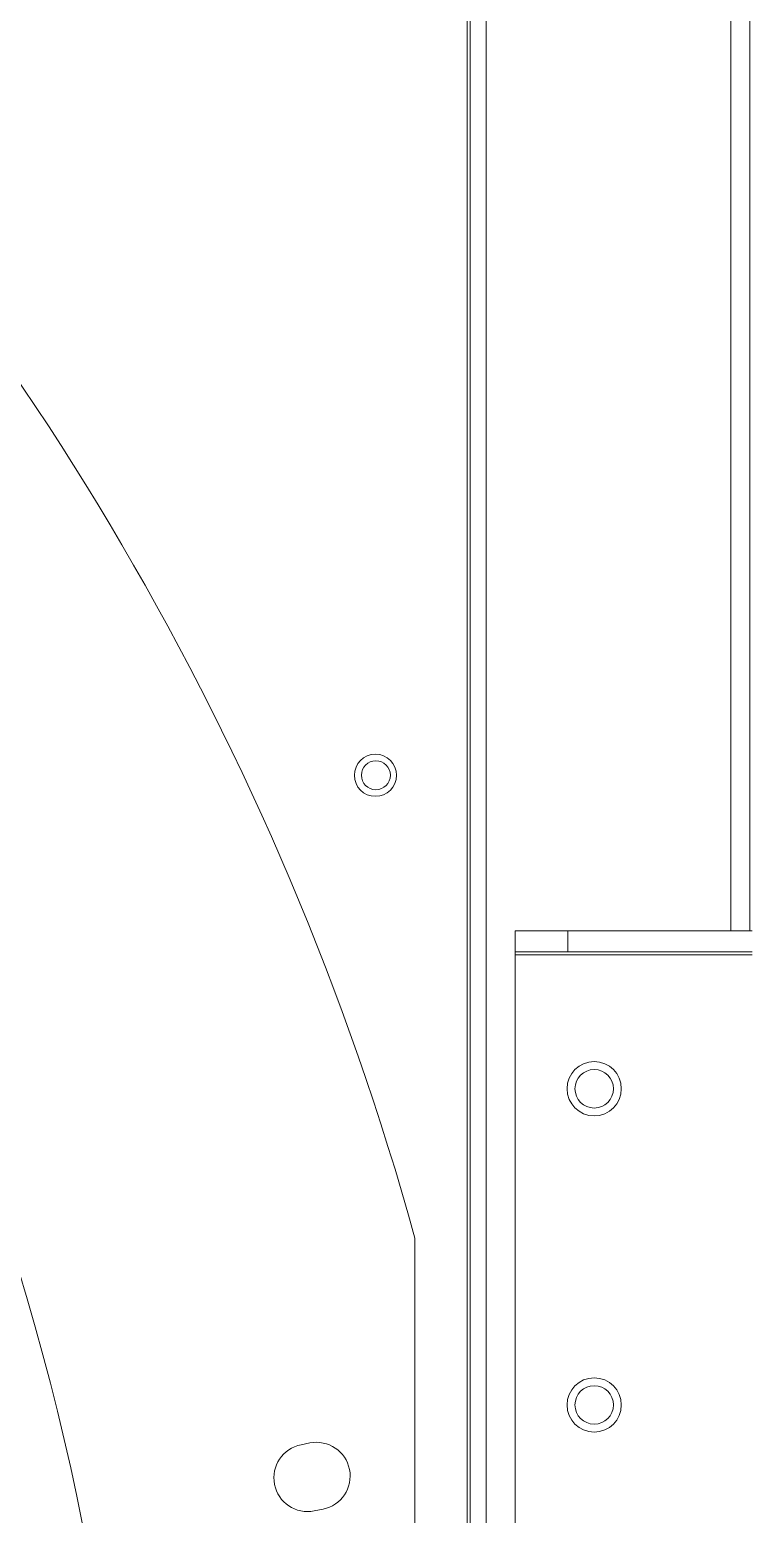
# Model space of a CAD drawing. Header units: millimetres. Extents: x 113490 to 142599, y -20467 to 115.
# Drawn here: x 131754.6 to 131891.7, y -11265.2 to -10983.5 of the extents above; entities that cross this region are included whole.
import ezdxf

# ---------------------------------------------------------------- set-up
doc = ezdxf.new("R2010")
doc.units = ezdxf.units.MM
doc.layers.add('DV3_0', color=7, linetype='Continuous')

msp = doc.modelspace()

# ---------------------------------------------------------------- linework, layer by layer
at = {"layer": 'DV3_0', "color": 7, "linetype": 'Continuous', "lineweight": 20}
for p, q in [((131837.64, -9845.59), (131837.64, -11865.47)), ((131887.64, -11154.49), (131887.64, -10494.49)), ((131846.74, -11159.09), (131891.74, -11159.09))]:
    msp.add_line(p, q, dxfattribs=at)
at = {"layer": 'DV3_0', "color": 7, "linetype": 'Continuous', "lineweight": 15}
for p, q in [((131838.24, -9857.26), (131838.24, -11851.51)), ((131841.24, -9857.26), (131841.24, -11851.51)), ((131891.24, -11154.49), (131891.24, -10494.49)), ((131846.74, -11158.49), (131846.74, -11154.49)), ((131846.74, -11154.49), (131856.74, -11154.49)), ((131856.74, -11154.49), (131891.74, -11154.49)), ((131856.74, -11154.49), (131856.74, -11158.49)), ((131846.74, -11158.49), (131846.74, -11159.09)), ((131856.74, -11158.49), (131846.74, -11158.49)), ((131846.74, -11159.09), (131846.74, -11269.89)), ((131856.74, -11158.49), (131891.74, -11158.49)), ((131827.74, -11507.16), (131827.74, -11212.82)), ((131807.79, -11251.71), (131806.13, -11252.04)), ((131808.62, -11264.6), (131810.29, -11264.26))]:
    msp.add_line(p, q, dxfattribs=at)
for centre, radius in [((131820.24, -11124.99), 4), ((131820.32, -11124.99), 2.75), ((131861.74, -11184.49), 5.15), ((131861.74, -11184.49), 3.65), ((131861.74, -11244.49), 5.15), ((131861.74, -11244.49), 3.65)]:
    msp.add_circle(centre, radius, dxfattribs=at)
for centre, radius, start, end in [((131296.24, -11359.99), 551.5, 15.4775, 74.5225), ((131296.24, -11359.99), 477.5, 316.9802, 43.0198), ((131807.37, -11258.32), 6.4, 101.25, 281.25), ((131809.04, -11257.99), 6.4, 281.25, 101.25)]:
    msp.add_arc(centre, radius, start, end, dxfattribs=at)

doc.saveas('drawing.dxf')
